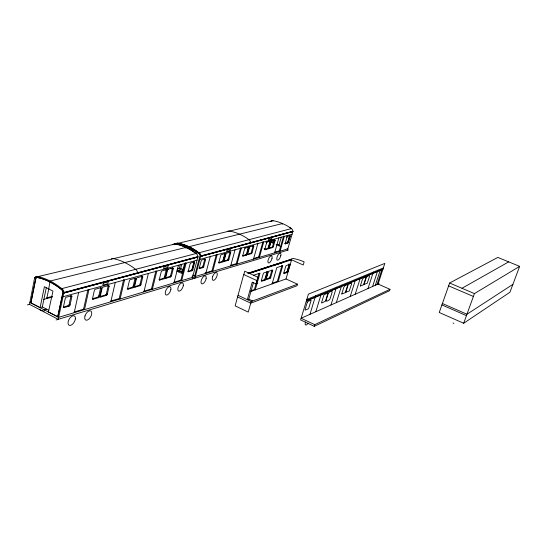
<?xml version="1.0" encoding="UTF-8"?>
<svg xmlns="http://www.w3.org/2000/svg" width="547" height="547" viewBox="0 0 547 547"><rect width="100%" height="100%" fill="white"/><g stroke="black" fill="none" stroke-linecap="round" stroke-linejoin="round"><path stroke-width="0.82" d="M64.026 293.062L63.944 292.488L197.939 256.652A4.041 3.337 73.6 0 0 196.982 254.348L196.783 254.109A4.041 3.337 73.6 0 0 196.12 253.507L194.5 252.324A58.707 47.534 70.9 0 0 177.18 244.324L175.334 243.948M27.35 304.925L29.497 304.344L34.673 277.705M62.105 289.965A3.843 2.913 72.7 0 0 61.579 289.479L59.705 288.009A70.242 52.061 70.5 0 0 40.163 278.095L37.962 277.623A3.808 2.851 73.4 0 0 35.794 278.184L30.803 302.853L40.109 307.571L44.403 286.731L52.956 291.093L48.416 312.029M30.974 302.806L35.965 278.143A3.808 2.851 73.4 0 1 37.934 277.541M39.938 307.612L42.317 306.956L46.263 287.831M43.76 311.79L44.17 309.821L46.536 309.151M48.669 288.905L49.955 282.013M46.755 298.559L48.84 288.529M37.975 277.623L39.993 278.136A70.255 52.068 70.5 0 1 59.541 288.05L61.408 289.527A3.843 2.913 72.7 0 1 63.001 292.009L57.702 316.87L63.165 291.968A3.843 2.913 72.7 0 0 62.262 290.156M197.905 257.158L63.821 293.048L58.214 319.339L29.497 304.344M64.081 307.592A1.238 0.691 -60 0 1 63.493 306.723L65.25 298.532A1.244 0.697 -60.3 0 1 66.317 297.192L71.267 295.831A1.231 0.691 -60.5 0 1 71.842 296.706L70.084 304.836A1.231 0.684 -60.2 0 1 69.031 306.17L64.081 307.592L63.151 307.106L68.101 305.691A1.231 0.684 -60.2 0 0 69.154 304.358L70.912 296.235A1.231 0.691 -60.5 0 0 70.884 295.612M74.207 312.706L78.631 292.488M74.077 311.995L83.582 309.164L87.828 290.047M88.929 289.678L84.498 309.629L83.582 309.164M93.099 299.236A1.19 0.643 -61.2 0 1 92.573 298.395L94.344 290.498A1.19 0.643 -61.5 0 1 95.349 289.213L100.976 287.667A1.183 0.636 -61.7 0 1 101.489 288.522L99.718 296.351A1.176 0.629 -61.4 0 1 98.727 297.616L93.099 299.236L92.19 298.778L97.824 297.165A1.176 0.636 -61.4 0 0 98.816 295.893L100.586 288.071A1.176 0.636 -61.7 0 0 100.573 287.469M100.833 297.014A1.176 0.629 -61.5 0 1 100.32 296.173L102.091 288.358A1.176 0.629 -61.8 0 1 103.082 287.093L108.586 285.582A1.169 0.622 -62 0 1 109.085 286.43L107.308 294.177A1.162 0.622 -61.7 0 1 106.33 295.428L100.833 297.014L99.93 296.563L105.434 294.983A1.162 0.622 -61.7 0 0 106.412 293.725L108.183 285.978A1.169 0.622 -62 0 0 108.087 285.226M110.809 301.766L115.26 282.491M110.692 301.089L119.212 298.553L123.663 279.524M124.552 279.955L120.094 298.99L119.212 298.553M128.066 289.172A1.128 0.581 -62.5 0 1 127.608 288.358L129.393 280.823A1.128 0.588 -62.7 0 1 130.323 279.613L135.41 278.211A1.121 0.574 -62.9 0 1 135.854 279.038L134.077 286.505A1.115 0.574 -62.6 0 1 133.153 287.708L128.066 289.172L127.184 288.741L132.278 287.278A1.115 0.574 -62.6 0 0 133.201 286.081L134.979 278.614A1.121 0.581 -62.9 0 0 135.006 278.129M137.673 273.281L137.598 272.789A4.444 3.535 73.1 0 0 136.545 270.252L136.333 269.992A4.444 3.535 73.1 0 0 135.615 269.329L133.878 268.016A64.402 50.146 70.7 0 0 115.362 259.1L113.455 258.656A4.41 3.467 73.9 0 0 112.62 258.574L112.347 258.594A4.41 3.467 73.9 0 0 111.321 258.957M141.427 275.9L142.302 276.317A1.108 0.568 -63.1 0 1 142.726 277.138L140.948 284.536A1.108 0.561 -62.9 0 1 140.039 285.725L135.054 287.161L134.186 286.731L139.17 285.302A1.108 0.561 -62.9 0 0 140.08 284.112L141.858 276.72A1.108 0.568 -63.1 0 0 141.735 275.941M143.916 291.872L148.374 273.459M143.82 291.223L151.492 288.939L155.943 270.744M156.804 271.155L152.339 289.356L151.492 288.939M159.758 280.05A1.073 0.526 -63.5 0 1 159.368 279.264L161.146 272.057A1.073 0.533 -63.7 0 1 162.015 270.909L166.637 269.637A1.067 0.526 -63.9 0 1 167.02 270.437L165.242 277.582A1.06 0.52 -63.6 0 1 164.38 278.717L159.758 280.05L158.904 279.64L163.532 278.314A1.06 0.526 -63.6 0 0 164.394 277.172L166.172 270.033A1.067 0.526 -63.9 0 0 166.158 269.397M166.11 278.218A1.06 0.52 -63.7 0 1 165.734 277.438L167.512 270.3A1.06 0.52 -63.9 0 1 168.367 269.158L172.9 267.914A1.053 0.513 -64 0 1 173.269 268.707L171.491 275.791A1.053 0.513 -63.8 0 1 170.643 276.919L166.11 278.218L165.269 277.814L169.809 276.515A1.053 0.513 -63.8 0 0 170.65 275.387L172.428 268.31A1.053 0.513 -64 0 0 172.449 267.763M174.008 282.881L178.459 265.247M179.245 268.775L180.284 264.666M179.129 268.809L180.722 268.365L181.761 264.263M185.83 248.222L186.035 247.415L50.146 281.028M184.695 263.271L182.076 273.568L176.879 271.107M188.469 248.748L188.688 247.524M180.866 280.194L185.303 262.765L186.137 263.155L181.693 280.584L180.866 280.194L173.946 282.252M193.467 261.657L194.288 262.04A1.019 0.479 -64.6 0 1 194.616 262.813L192.845 269.671A1.019 0.479 -64.4 0 1 192.038 270.758L188.612 271.743L187.792 271.353L191.224 270.375A1.019 0.479 -64.4 0 0 192.031 269.288L193.795 262.43A1.019 0.485 -64.6 0 0 193.761 261.753M192.072 270.122L193.905 263.011M192.168 278.977L197.823 257.117M176.394 244.488A3.111 2.544 74.4 0 1 178.206 244.106L180.1 244.461A57.572 46.7 70.9 0 1 197.091 252.304L198.691 253.473A3.132 2.591 73.6 0 1 200.038 255.497L194.698 276.071M292.884 231.675L200.619 256.365L194.971 278.129L192.018 276.727M200.811 256.352L293.048 231.395L200.619 256.365M199.669 268.563A1.005 0.465 -64.6 0 1 199.354 267.804L201.118 261.022A1.005 0.472 -64.8 0 1 201.911 259.948L205.214 259.039A0.998 0.465 -64.9 0 1 205.522 259.804L203.757 266.546A0.998 0.465 -64.7 0 1 202.978 267.613L199.669 268.563L198.855 268.18L202.164 267.23A0.998 0.465 -64.7 0 0 202.951 266.17L204.715 259.428A0.998 0.465 -64.9 0 0 204.756 258.991M205.829 273.37L210.246 256.577M205.029 272.994L211.969 270.929L216.373 254.321M217.173 254.683L212.762 271.298L211.969 270.929M219.183 262.943A0.971 0.438 -65 0 1 218.903 262.204L220.653 255.627A0.971 0.438 -65.3 0 1 221.412 254.594L225.22 253.548A0.964 0.438 -65.3 0 1 225.494 254.287L223.744 260.816A0.964 0.431 -65.1 0 1 222.998 261.849L219.183 262.943L218.39 262.581L222.212 261.487A0.964 0.431 -65.1 0 0 222.957 260.454L224.708 253.931A0.964 0.438 -65.3 0 0 224.755 253.507M223.805 258.71L224.461 256.263M223.641 261.076L227.395 259.996A0.957 0.424 -65.2 0 0 228.126 258.984L229.877 252.509A0.957 0.424 -65.5 0 0 229.863 251.866M228.913 259.34L230.663 252.864A0.957 0.424 -65.5 0 0 230.396 252.126L226.649 253.152A0.964 0.431 -65.4 0 0 225.904 254.177L224.154 260.7A0.964 0.431 -65.2 0 0 224.427 261.432L228.174 260.358A0.957 0.424 -65.2 0 0 228.913 259.34L228.126 258.984M230.663 265.951L235.039 249.815M236.27 263.695L240.625 247.729L241.398 248.078L237.036 264.044L236.27 263.695L230.684 265.357M243.073 256.071A0.93 0.403 -65.6 0 1 242.827 255.353L244.564 249.029A0.93 0.403 -65.8 0 1 245.275 248.037L248.782 247.073A0.93 0.397 -65.8 0 1 249.022 247.798L247.285 254.075A0.923 0.397 -65.6 0 1 246.581 255.059L243.073 256.071L242.307 255.722L245.815 254.711A0.923 0.397 -65.6 0 0 246.526 253.733L248.256 247.449A0.923 0.403 -65.8 0 0 248.297 246.964M247.333 252.051L248.632 247.347M243.805 274.56L244.735 271.196L258.047 277.315L256.174 283.968L252.242 282.149L247.326 299.688L248.776 299.147L252.666 300.98M247.825 254.136L250.594 253.343A0.916 0.39 -65.7 0 0 251.285 252.372L253.015 246.143A0.916 0.397 -65.9 0 0 252.987 245.473M247.135 254.334L247.9 254.676L251.353 253.685A0.916 0.39 -65.7 0 0 252.044 252.714L253.774 246.485A0.916 0.39 -65.9 0 0 253.548 245.767L252.782 245.425M253.514 259.121L257.842 243.593L257.09 243.251M253.5 258.56L258.649 257.028L262.963 241.658M263.709 241.986L259.394 257.363L258.649 257.028M248.776 299.147L253.473 282.45M265.09 249.733A0.896 0.369 -66 0 1 264.878 249.035L266.594 242.943A0.896 0.376 -66.2 0 1 267.271 242L270.505 241.111A0.889 0.369 -66.2 0 1 270.71 241.808L268.994 247.859A0.889 0.369 -66 0 1 268.331 248.796L265.09 249.733L264.345 249.398L267.592 248.468A0.889 0.369 -66.1 0 0 268.256 247.524L269.965 241.48A0.889 0.369 -66.2 0 0 270.006 240.933M250.813 290.792L254.444 289.507L258.95 273.555M237.603 296.973L250.752 303.182L297.055 285.732L297.513 284.201L251.217 301.52L248.235 312.091L235.142 305.855L243.586 274.991M270.485 240.96A0.889 0.369 -66.2 0 0 270.314 241.384L268.604 247.429L269.343 247.757A0.889 0.369 -66.1 0 0 269.548 248.447L272.734 247.531A0.882 0.362 -66.1 0 0 273.397 246.594L275.1 240.598A0.882 0.362 -66.3 0 0 274.909 239.901L271.722 240.776L270.977 240.448M269.343 247.757L271.059 241.712A0.889 0.369 -66.2 0 1 271.722 240.776M273.172 239.716L272.29 242.834L273.438 242.512M273.356 242.533L274.061 240.071M269.548 248.447L268.809 248.119L272.003 247.203A0.882 0.362 -66.1 0 0 272.659 246.273L274.362 240.27A0.882 0.362 -66.3 0 0 274.423 239.88M261.459 280.686L264.338 279.702A0.978 0.397 -65.2 0 0 265.069 278.649L266.943 272.064A0.978 0.397 -65.4 0 0 266.998 271.558M267.121 272.673L265.452 278.519A0.978 0.397 -65.3 0 0 265.521 279.237M265.883 279.025L267.763 272.44A0.978 0.397 -65.4 0 0 267.538 271.709L263.948 272.891A0.985 0.403 -65.4 0 0 263.203 273.951L261.322 280.584A0.985 0.403 -65.2 0 0 261.555 281.315L265.151 280.078A0.978 0.397 -65.2 0 0 265.883 279.025L265.069 278.649M282.327 224.236L282.525 223.545L188.879 246.711M274.621 252.81L278.902 237.842M278.826 245.726L281.288 237.131M266.389 278.997L269.213 278.026A0.971 0.39 -65.3 0 0 269.938 276.987L271.811 270.464A0.971 0.39 -65.5 0 0 271.866 269.951M270.744 277.356L272.618 270.827A0.971 0.39 -65.5 0 0 272.399 270.102L268.878 271.264A0.978 0.397 -65.5 0 0 268.146 272.31L266.266 278.895A0.978 0.39 -65.3 0 0 266.498 279.613L270.02 278.402A0.971 0.39 -65.3 0 0 270.744 277.356L269.938 276.987M279.339 250.868L283.599 236.044L284.324 236.366L280.064 251.189L279.339 250.868L274.669 252.256M272.126 283.893L276.809 267.627L282.792 265.657L278.122 281.76L277.329 281.397L272.071 283.257M290.033 235.743L287.599 236.413A0.862 0.349 -66.5 0 0 286.963 237.323L285.267 243.196A0.862 0.342 -66.3 0 0 285.445 243.873L288.296 242.765L290.211 236.427A0.862 0.342 -66.5 0 0 290.033 235.743L289.308 235.429M285.445 243.873L284.727 243.552L287.626 242.355L289.486 236.113A0.855 0.342 -66.5 0 0 289.479 235.483M289.698 236.01L287.961 242.526M277.329 281.397L281.992 265.302M287.414 250.273L292.816 231.648M283.907 272.994L286.553 272.085A0.937 0.362 -65.7 0 0 287.243 271.08L289.089 264.755A0.937 0.362 -65.8 0 0 289.089 264.085M290.614 259.483L248.393 273.295M287.059 272.256L289.144 265.117M289.691 264.392L286.396 265.48A0.944 0.369 -65.8 0 0 285.698 266.492L283.838 272.871A0.944 0.369 -65.6 0 0 284.037 273.575L287.339 272.44A0.937 0.362 -65.7 0 0 288.03 271.435L289.883 265.104A0.937 0.362 -65.8 0 0 289.691 264.392L288.898 264.037M250.909 291.442L285.992 278.963L291.585 259.825L248.55 273.691M309.944 314.347L315.585 295.838M315.81 311.735L321.424 293.438M314.245 326.32L314.757 324.658L389.997 289.315L378.08 284.071L384.821 263.387L308.405 294.129L300.611 319.927L314.245 326.32L389.526 290.744L389.997 289.315M330.935 305.021L336.473 287.243M336.316 302.628L341.827 285.035M350.217 296.453L355.646 279.346M355.174 294.245L360.576 277.315M367.994 288.549L373.321 272.071M372.575 286.519L377.868 270.197M375.345 285.288L380.172 270.43M377.054 284.522L381.881 269.726M449.627 283.004L439.248 312.487L463.685 323.256L509.941 292.248L519.65 266.355L497.832 257.418L449.627 283.004L474.427 293.602L519.65 266.355M463.685 323.256L474.427 293.602M512.901 284.358L466.953 314.231L442.407 303.51M461.969 288.276L508.696 261.869M379.071 283.626L301.117 318.265L314.757 324.658M306.32 301.041L382.893 269.309M306.429 300.672L382.996 268.987M306.799 299.455L383.338 267.948M256.174 283.968L257.616 283.469L256.311 282.867M253.48 275.278L259.996 273.138L255.271 289.889L254.444 289.507M249.186 273.185L257.979 270.362M259.579 269.842L271.565 265.986M273.165 265.473L283.558 262.129M288.262 260.611L290.669 259.9L288.344 260.645M249.268 273.226L254.861 271.428M259.661 269.883L268.454 267.052M273.247 265.507L282.04 262.676M247.661 273.274L290.792 259.469A3.747 3.261 71.6 0 1 292.583 258.526L292.843 258.499A3.747 3.261 71.6 0 1 293.623 258.574L295.394 258.95A54.98 47.343 67.2 0 1 304.139 261.897L303.216 265.008L290.717 259.435M56.115 319.968L288.419 249.972M192.592 277.329L58.638 317.356L29.894 302.382M178.363 271.811L179.97 271.353M142.302 276.317L137.318 277.691A1.115 0.574 -63 0 0 136.394 278.888L134.617 286.348A1.115 0.568 -62.7 0 0 135.054 287.161M194.288 262.04L190.862 262.984A1.026 0.485 -64.5 0 0 190.048 264.078L188.277 270.977A1.019 0.485 -64.3 0 0 188.612 271.743M247.9 254.676A0.923 0.397 -65.7 0 1 247.661 253.965L249.398 247.695A0.923 0.397 -65.9 0 1 250.102 246.711L253.548 245.767M63.035 296.741L197.029 260.181M199.833 259.415L292.057 234.253M43.562 299.421L52.43 297.028M64.108 292.7L198.082 256.823L63.821 293.048M46.666 297.876L52.348 296.351M198.588 253.507L196.982 252.331A57.579 46.707 70.9 0 0 179.984 244.488L178.213 244.106M61.77 288.638L196.12 253.507M37.121 276.488A4.889 3.658 73.4 0 1 38.01 276.591L175.396 243.935A4.014 3.275 74.4 0 0 174.609 243.866L174.295 243.9M34.782 277.664L34.96 277.691A4.889 3.658 73.4 0 1 36.916 276.488M175.389 244.194L175.525 244.215A3.993 3.268 74.4 0 1 177.29 243.189M175.464 244.229A3.993 3.268 74.4 0 1 177.235 243.203L177.549 243.169A3.993 3.268 74.4 0 1 178.274 243.251L273.131 220.708A3.391 2.933 75.6 0 0 272.433 220.653L272.16 220.687A3.391 2.933 75.6 0 0 270.909 221.248A3.391 2.933 75.6 0 1 272.201 220.68M40.122 277.083L38.092 276.57A4.889 3.658 73.4 0 0 37.203 276.467L36.827 276.508A4.889 3.658 73.4 0 0 34.871 277.712M38.01 276.591L40.04 277.103A71.308 52.847 70.5 0 1 59.89 287.161L61.852 288.618A4.937 3.74 72.7 0 1 62.631 289.356L62.857 289.65A4.937 3.74 72.7 0 1 64.026 292.467M448.54 285.828L473.387 296.474M289.486 236.113L290.211 236.427M286.874 236.099L287.599 236.413M441.914 304.918L466.441 315.646M286.238 237.001L286.963 237.323M287.797 241.952L288.515 242.266M287.168 242.854L287.886 243.169M274.362 240.27L275.1 240.598M277.356 244.242L279.312 245.111M287.107 248.55L287.818 248.871L195.402 276.488L192.496 275.032M270.314 241.384L271.059 241.712M269.965 241.48L270.71 241.808M268.755 241.275L273.596 243.415M276.208 244.571L280.973 246.676M453.039 322.99L453.832 323.339M266.519 241.665L267.271 242M265.849 242.615L266.594 242.943M272.659 246.273L273.397 246.594M272.003 247.203L272.734 247.531M268.256 247.524L268.994 247.859M267.592 248.468L268.331 248.796M249.87 242.218L250.717 242.595A3.692 3.145 74.1 0 0 249.767 240.454L249.582 240.236A3.692 3.145 74.1 0 0 248.96 239.695L247.456 238.615A53.722 44.957 71.2 0 0 231.258 231.402L229.583 231.06A3.665 3.091 74.9 0 0 228.844 230.998L228.598 231.019A3.665 3.091 74.9 0 0 227.278 231.62M264.133 248.7L264.878 249.035M253.015 246.143L253.774 246.485M249.336 246.369L250.102 246.711M289.089 264.755L289.883 265.104M248.256 247.449L249.022 247.798M244.509 247.688L245.275 248.037M251.285 252.372L252.044 252.714M250.594 253.343L251.353 253.685M287.243 271.08L288.03 271.435M246.526 253.733L247.285 254.075M286.553 272.085L287.339 272.44M245.815 254.711L246.581 255.059M271.811 270.464L272.618 270.827M229.877 252.509L230.663 252.864M285.992 278.963L297.513 284.201M266.943 272.064L267.763 272.44M224.708 253.931L225.494 254.287M269.213 278.026L270.02 278.402M227.395 259.996L228.174 260.358M222.957 260.454L223.744 260.816M264.338 279.702L265.151 280.078M222.212 261.487L222.998 261.849M243.716 274.519L257.097 280.693M200.824 255.941L200.742 255.907A4.027 3.323 73.6 0 0 199.792 253.61L199.648 253.357A4.027 3.323 73.6 0 0 198.985 252.762L197.317 251.593A58.44 47.404 70.9 0 0 180.113 243.627L178.274 243.251A3.993 3.268 74.4 0 0 177.549 243.169M204.715 259.428L205.522 259.804M202.951 266.17L203.757 266.546M193.795 262.43L194.616 262.813M202.164 267.23L202.978 267.613M192.031 269.288L192.845 269.671M191.224 270.375L192.038 270.758M238.061 295.318L251.217 301.52M180.722 268.365L183.662 269.753M177.679 268.126L182.814 270.546M177.276 269.76L182.397 272.18M177.009 269.958L182.93 272.755M172.428 268.31L173.269 268.707M171.02 268.331L172.469 269.021M167.526 268.762L168.367 269.158M166.172 270.033L167.02 270.437M170.65 275.387L171.491 275.791M169.809 276.515L170.643 276.919M164.394 277.172L165.242 277.582M163.532 278.314L164.38 278.717M141.858 276.72L142.726 277.138M134.979 278.614L135.854 279.038M140.08 284.112L140.948 284.536M139.17 285.302L140.039 285.725M133.201 286.081L134.077 286.505M132.278 287.278L133.153 287.708M108.183 285.978L109.085 286.43M100.586 288.071L101.489 288.522M106.412 293.725L107.308 294.177M105.434 294.983L106.33 295.428M98.816 295.893L99.718 296.351M97.824 297.165L98.727 297.616M70.912 296.235L71.842 296.706M69.154 304.358L70.084 304.836M68.101 305.691L69.031 306.17M42.317 306.956L48.656 310.252M48.58 311.981L57.873 316.822M289.91 227.627L291.332 228.612A3.412 2.974 74.7 0 1 291.948 229.104L292.119 229.302A3.412 2.974 74.7 0 1 292.925 231.251L200.742 255.907A4.027 3.323 73.6 0 0 199.846 253.589L199.593 253.37A4.027 3.323 73.6 0 0 198.93 252.776L291.366 228.605L289.951 227.614A49.702 42.68 71.5 0 0 274.717 221.022L273.09 220.714A3.391 2.933 75.6 0 0 272.392 220.667M196.065 253.521L194.445 252.338A58.714 47.541 70.9 0 0 177.125 244.338M308.098 323.113A4.438 1.552 -64.9 0 1 305.636 324.986A4.438 1.552 -64.9 0 1 305.506 321.889M180.059 243.641A58.447 47.404 70.9 0 1 197.317 251.593M176.38 244.571A3.111 2.544 74.4 0 1 178.322 244.078M179.984 270.533A4.294 2.079 -64.2 0 1 178.978 271.599M246.854 254.109A0.923 0.397 -65.7 0 1 246.902 253.623M223.313 260.666A0.964 0.431 -65.2 0 1 223.367 260.338M164.873 277.582A1.06 0.52 -63.7 0 1 164.886 277.035M42.495 310.587A5.279 3.036 -59.3 0 1 39.828 309.13M172.763 244.714A4.014 3.275 74.4 0 1 173.16 244.365M173.378 244.229A4.014 3.275 74.4 0 1 174.349 243.887M133.714 286.402A1.115 0.574 -62.7 0 1 133.742 285.924M341.766 293.992L345.239 292.713L347.605 285.637C348.343 283.633 344.063 285.808 343.858 287.202L341.766 293.992M345.841 292.242L349.246 290.983L351.605 283.961C352.295 281.951 348.09 284.16 347.919 285.507L345.841 292.242M360.329 285.992L363.523 284.823L365.834 278.013C366.374 276.132 362.558 278.136 362.381 279.455L360.329 285.992M364.083 284.378L367.222 283.23L369.526 276.467C370.066 274.615 366.305 276.57 366.128 277.89L364.083 284.378M326.033 300.686C326.026 302.176 329.889 299.995 330.121 298.635L332.145 292.098C332.829 289.985 328.344 292.344 328.138 293.78L326.033 300.686M327.872 293.5L325.438 301.192L321.834 302.97A0.991 0.342 -65.4 0 1 321.67 302.265L323.715 295.626A0.998 0.342 -65.5 0 1 324.426 294.546L327.639 293.206L327.872 293.5M75.363 318.901L75.254 319.503A5.347 2.913 -59.8 0 1 70.686 325.315A5.347 2.913 -59.8 0 1 68.184 321.691L68.348 321.062A5.347 2.913 -59.8 0 1 72.758 315.865A5.347 2.913 -59.8 0 1 75.363 318.901M170.876 289.5L170.767 290.033A4.602 2.222 -63.3 0 1 165.939 294.908A4.602 2.222 -63.3 0 1 167.423 287.92A4.602 2.222 -63.3 0 1 170.876 289.5M183.266 285.691L183.149 286.211A4.506 2.133 -63.7 0 1 179.546 291.072A4.506 2.133 -63.7 0 1 178.021 287.797L178.178 287.257A4.506 2.133 -63.7 0 1 181.625 282.922A4.506 2.133 -63.7 0 1 183.266 285.691M103.28 283.168L102.85 285.083L107.848 283.722L108.279 281.821L103.28 283.168M206.103 278.655L205.987 279.161A4.335 1.983 -64.3 0 1 202.575 283.825A4.335 1.983 -64.3 0 1 201.228 280.632L201.385 280.112A4.335 1.983 -64.3 0 1 204.646 275.955A4.335 1.983 -64.3 0 1 206.103 278.655M164.011 266.827L163.574 268.584L167.751 267.449L168.182 265.698L164.011 266.827M272.016 258.369L271.9 258.827A3.856 1.573 -65.8 0 1 268.256 262.799A3.856 1.573 -65.8 0 1 269.767 256.844A3.856 1.573 -65.8 0 1 272.016 258.369M280.796 255.668L280.679 256.112A3.788 1.518 -65.9 0 1 277.862 260.146A3.788 1.518 -65.9 0 1 277.035 257.24L277.185 256.782A3.788 1.518 -65.9 0 1 279.859 253.199A3.788 1.518 -65.9 0 1 280.796 255.668M85.004 315.934L84.84 316.549A5.217 2.79 -60.5 0 0 88.867 319.113A5.217 2.79 -60.5 0 0 91.007 311.106A5.217 2.79 -60.5 0 0 85.004 315.934M227.073 249.849L226.649 251.442L230.041 250.519L230.472 248.94L227.073 249.849M268.912 238.588L268.495 240.078L271.415 239.278L271.838 237.801L268.912 238.588M212.619 276.652L212.468 277.165A4.253 1.914 -64.6 0 0 214.909 279.551A4.253 1.914 -64.6 0 0 216.92 272.878A4.253 1.914 -64.6 0 0 212.619 276.652M307.229 302.525L305.151 309.37A1.026 0.369 -65.1 0 0 305.342 310.094L308.139 308.884A1.019 0.362 -65.1 0 0 308.877 307.77L310.949 300.966A1.026 0.362 -65.3 0 0 310.764 300.235L307.975 301.397A1.032 0.369 -65.2 0 0 307.229 302.525"/></g></svg>
